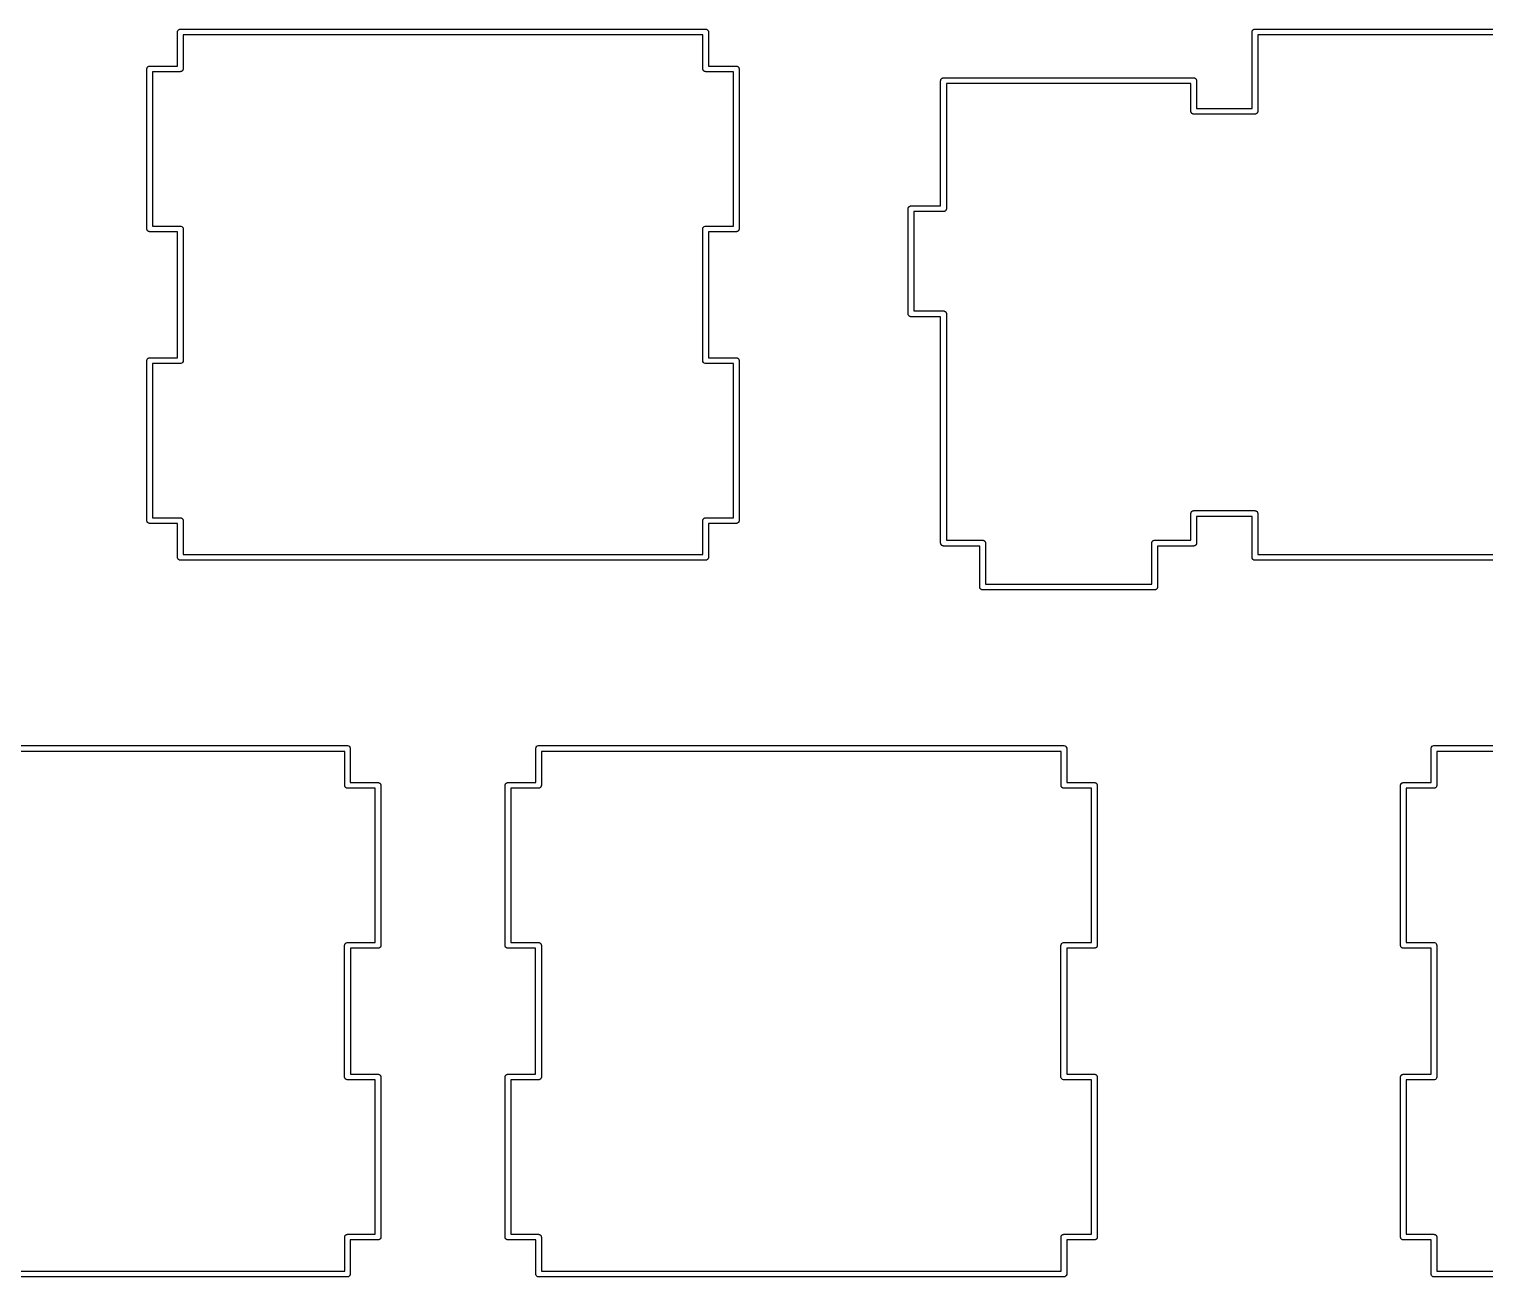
# Model space of a CAD drawing. Extents: x 24 to 395, y -191 to -67.
# Drawn here: x 255.69 to 294.41, y -126.12 to -92.95 of the extents above; entities that cross this region are included whole.
import ezdxf

# ---------------------------------------------------------------- set-up
doc = ezdxf.new("R2010")
doc.units = 0
doc.header["$MEASUREMENT"] = 0
doc.layers.add('BLACK', color=7, linetype='CONTINUOUS')

msp = doc.modelspace()

# ---------------------------------------------------------------- linework, layer by layer
at = {"layer": 'Black'}
for p, q in [((259.64, -93.0143), (259.649, -92.9894)), ((259.64, -93.0407), (259.64, -93.0143)), ((259.64, -93.0408), (259.64, -93.0407)), ((259.64, -93.9329), (259.64, -93.0408)), ((259.649, -92.9894), (259.666, -92.9691)), ((259.666, -92.9691), (259.689, -92.9559)), ((259.689, -92.9559), (259.715, -92.9513)), ((259.715, -92.9513), (273.685, -92.9513)), ((259.79, -93.1037), (259.79, -94.0079)), ((273.61, -93.1037), (259.79, -93.1037)), ((273.61, -94.0079), (273.61, -93.1037)), ((273.685, -92.9513), (273.711, -92.9559)), ((273.711, -92.9559), (273.734, -92.9691)), ((273.734, -92.9691), (273.751, -92.9894)), ((273.751, -92.9894), (273.76, -93.0143)), ((273.76, -93.0143), (273.76, -93.0407)), ((273.76, -93.0407), (273.76, -93.0408)), ((273.76, -93.0408), (273.76, -93.9329)), ((288.214, -93.0275), (288.215, -93.0209)), ((288.214, -95.0595), (288.214, -93.0275)), ((288.215, -93.0143), (288.217, -93.008)), ((288.215, -93.0209), (288.215, -93.0143)), ((288.217, -93.008), (288.218, -93.0014)), ((288.218, -93.0014), (288.222, -92.9957)), ((288.222, -92.9957), (288.224, -92.9894)), ((288.224, -92.9894), (288.228, -92.9843)), ((288.228, -92.9843), (288.232, -92.9785)), ((288.232, -92.9785), (288.237, -92.9742)), ((288.237, -92.9742), (288.241, -92.9691)), ((288.241, -92.9691), (288.247, -92.9658)), ((288.247, -92.9658), (288.252, -92.9615)), ((288.252, -92.9615), (288.258, -92.9592)), ((288.258, -92.9592), (288.264, -92.9559)), ((288.264, -92.9559), (288.271, -92.9547)), ((288.271, -92.9547), (288.277, -92.9525)), ((288.277, -92.9525), (288.283, -92.9525)), ((288.283, -92.9525), (288.29, -92.9513)), ((288.29, -92.9513), (302.26, -92.9513)), ((288.366, -93.1037), (288.366, -95.1357)), ((302.184, -93.1037), (288.366, -93.1037)), ((258.827, -94.0079), (258.828, -94.0015)), ((258.827, -98.2624), (258.827, -94.0079)), ((258.828, -93.9949), (258.831, -93.9887)), ((258.828, -94.0015), (258.828, -93.9949)), ((258.831, -93.9887), (258.832, -93.9823)), ((258.832, -93.9823), (258.835, -93.9766)), ((258.835, -93.9766), (258.837, -93.9704)), ((258.837, -93.9704), (258.841, -93.9654)), ((258.841, -93.9654), (258.845, -93.9597)), ((258.845, -93.9597), (258.85, -93.9555)), ((258.85, -93.9555), (258.854, -93.9505)), ((258.854, -93.9505), (258.86, -93.9472)), ((258.86, -93.9472), (258.865, -93.943)), ((258.865, -93.943), (258.871, -93.9407)), ((258.871, -93.9407), (258.877, -93.9375)), ((258.877, -93.9375), (258.883, -93.9363)), ((258.883, -93.9363), (258.889, -93.9341)), ((258.889, -93.9341), (258.896, -93.9341)), ((258.896, -93.9341), (258.902, -93.9329)), ((258.902, -93.9329), (259.64, -93.9329)), ((259.758, -94.0687), (259.752, -94.0729)), ((259.763, -94.0654), (259.758, -94.0687)), ((259.767, -94.0604), (259.763, -94.0654)), ((259.772, -94.0561), (259.767, -94.0604)), ((259.776, -94.0505), (259.772, -94.0561)), ((259.78, -94.0454), (259.776, -94.0505)), ((259.782, -94.0393), (259.78, -94.0454)), ((259.785, -94.0336), (259.782, -94.0393)), ((259.787, -94.0271), (259.785, -94.0336)), ((259.789, -94.021), (259.787, -94.0271)), ((259.79, -94.0079), (259.789, -94.0144)), ((259.789, -94.0144), (259.789, -94.021)), ((273.611, -94.0144), (273.61, -94.0079)), ((273.611, -94.021), (273.611, -94.0144)), ((273.613, -94.0271), (273.611, -94.021)), ((273.615, -94.0336), (273.613, -94.0271)), ((273.618, -94.0393), (273.615, -94.0336)), ((273.62, -94.0454), (273.618, -94.0393)), ((273.624, -94.0505), (273.62, -94.0454)), ((273.628, -94.0561), (273.624, -94.0505)), ((273.633, -94.0604), (273.628, -94.0561)), ((273.637, -94.0654), (273.633, -94.0604)), ((273.642, -94.0687), (273.637, -94.0654)), ((273.647, -94.0729), (273.642, -94.0687)), ((273.76, -93.9329), (274.498, -93.9329)), ((274.498, -93.9329), (274.504, -93.9341)), ((274.504, -93.9341), (274.511, -93.9341)), ((274.511, -93.9341), (274.517, -93.9363)), ((274.517, -93.9363), (274.523, -93.9375)), ((274.523, -93.9375), (274.529, -93.9407)), ((274.529, -93.9407), (274.535, -93.943)), ((274.535, -93.943), (274.54, -93.9472)), ((274.54, -93.9472), (274.546, -93.9505)), ((274.546, -93.9505), (274.55, -93.9555)), ((274.55, -93.9555), (274.555, -93.9597)), ((274.555, -93.9597), (274.559, -93.9654)), ((274.559, -93.9654), (274.563, -93.9704)), ((274.563, -93.9704), (274.565, -93.9766)), ((274.565, -93.9766), (274.568, -93.9823)), ((274.568, -93.9823), (274.569, -93.9887)), ((274.569, -93.9887), (274.572, -93.9949)), ((274.572, -93.9949), (274.572, -94.0015)), ((274.572, -94.0015), (274.573, -94.0079)), ((274.573, -94.0079), (274.573, -98.2624)), ((259.715, -94.0829), (258.977, -94.0829)), ((258.977, -94.0829), (258.977, -98.1874)), ((259.721, -94.0818), (259.715, -94.0829)), ((259.728, -94.0818), (259.721, -94.0818)), ((259.734, -94.0796), (259.728, -94.0818)), ((259.741, -94.0784), (259.734, -94.0796)), ((259.746, -94.0751), (259.741, -94.0784)), ((259.752, -94.0729), (259.746, -94.0751)), ((273.654, -94.0751), (273.647, -94.0729)), ((273.659, -94.0784), (273.654, -94.0751)), ((273.666, -94.0796), (273.659, -94.0784)), ((273.672, -94.0818), (273.666, -94.0796)), ((273.679, -94.0818), (273.672, -94.0818)), ((273.685, -94.0829), (273.679, -94.0818)), ((274.423, -94.0829), (273.685, -94.0829)), ((274.423, -98.1874), (274.423, -94.0829)), ((279.933, -94.3229), (279.935, -94.3163)), ((279.933, -97.6503), (279.933, -94.3229)), ((279.935, -94.3097), (279.937, -94.3034)), ((279.935, -94.3163), (279.935, -94.3097)), ((279.937, -94.3034), (279.938, -94.2968)), ((279.938, -94.2968), (279.941, -94.2911)), ((279.941, -94.2911), (279.944, -94.2848)), ((279.944, -94.2848), (279.948, -94.2797)), ((279.948, -94.2797), (279.951, -94.2739)), ((279.951, -94.2739), (279.956, -94.2696)), ((279.956, -94.2696), (279.961, -94.2645)), ((279.961, -94.2645), (279.966, -94.2612)), ((279.966, -94.2612), (279.971, -94.2569)), ((279.971, -94.2569), (279.978, -94.2546)), ((279.978, -94.2546), (279.984, -94.2513)), ((279.984, -94.2513), (279.99, -94.2501)), ((279.99, -94.2501), (279.996, -94.2479)), ((279.996, -94.2479), (280.003, -94.2479)), ((280.003, -94.2479), (280.01, -94.2467)), ((280.01, -94.2467), (286.664, -94.2467)), ((286.588, -94.3991), (280.086, -94.3991)), ((280.086, -94.3991), (280.086, -97.7265)), ((286.588, -95.1357), (286.588, -94.3991)), ((286.664, -94.2467), (286.671, -94.2479)), ((286.671, -94.2479), (286.678, -94.2479)), ((286.678, -94.2479), (286.684, -94.2501)), ((286.684, -94.2501), (286.69, -94.2513)), ((286.69, -94.2513), (286.696, -94.2546)), ((286.696, -94.2546), (286.702, -94.2569)), ((286.702, -94.2569), (286.708, -94.2612)), ((286.708, -94.2612), (286.713, -94.2645)), ((286.713, -94.2645), (286.718, -94.2696)), ((286.718, -94.2696), (286.723, -94.2739)), ((286.723, -94.2739), (286.726, -94.2797)), ((286.726, -94.2797), (286.73, -94.2848)), ((286.73, -94.2848), (286.733, -94.2911)), ((286.733, -94.2911), (286.736, -94.2968)), ((286.736, -94.2968), (286.737, -94.3034)), ((286.737, -94.3034), (286.739, -94.3097)), ((286.739, -94.3097), (286.739, -94.3163)), ((286.739, -94.3163), (286.741, -94.3229)), ((286.741, -94.3229), (286.741, -95.0595)), ((286.589, -95.1423), (286.588, -95.1357)), ((286.589, -95.1489), (286.589, -95.1423)), ((286.592, -95.1552), (286.589, -95.1489)), ((286.593, -95.1618), (286.592, -95.1552)), ((286.596, -95.1675), (286.593, -95.1618)), ((286.598, -95.1738), (286.596, -95.1675)), ((286.603, -95.1789), (286.598, -95.1738)), ((286.606, -95.1847), (286.603, -95.1789)), ((286.611, -95.189), (286.606, -95.1847)), ((286.615, -95.1941), (286.611, -95.189)), ((286.621, -95.1974), (286.615, -95.1941)), ((286.626, -95.2017), (286.621, -95.1974)), ((286.633, -95.204), (286.626, -95.2017)), ((286.638, -95.2073), (286.633, -95.204)), ((286.645, -95.2085), (286.638, -95.2073)), ((286.651, -95.2107), (286.645, -95.2085)), ((286.658, -95.2107), (286.651, -95.2107)), ((286.664, -95.2119), (286.658, -95.2107)), ((288.29, -95.2119), (286.664, -95.2119)), ((286.741, -95.0595), (288.214, -95.0595)), ((288.297, -95.2107), (288.29, -95.2119)), ((288.303, -95.2107), (288.297, -95.2107)), ((288.309, -95.2085), (288.303, -95.2107)), ((288.316, -95.2073), (288.309, -95.2085)), ((288.322, -95.204), (288.316, -95.2073)), ((288.328, -95.2017), (288.322, -95.204)), ((288.333, -95.1974), (288.328, -95.2017)), ((288.339, -95.1941), (288.333, -95.1974)), ((288.343, -95.189), (288.339, -95.1941)), ((288.348, -95.1847), (288.343, -95.189)), ((288.352, -95.1789), (288.348, -95.1847)), ((288.356, -95.1738), (288.352, -95.1789)), ((288.358, -95.1675), (288.356, -95.1738)), ((288.362, -95.1618), (288.358, -95.1675)), ((288.363, -95.1552), (288.362, -95.1618)), ((288.365, -95.1489), (288.363, -95.1552)), ((288.366, -95.1357), (288.365, -95.1423)), ((288.365, -95.1423), (288.365, -95.1489)), ((279.07, -97.7265), (279.071, -97.7199)), ((279.07, -100.52), (279.07, -97.7265)), ((279.071, -97.7133), (279.073, -97.707)), ((279.071, -97.7199), (279.071, -97.7133)), ((279.073, -97.707), (279.074, -97.7004)), ((279.074, -97.7004), (279.078, -97.6947)), ((279.078, -97.6947), (279.08, -97.6884)), ((279.08, -97.6884), (279.084, -97.6833)), ((279.084, -97.6833), (279.088, -97.6775)), ((279.088, -97.6775), (279.093, -97.6732)), ((279.093, -97.6732), (279.097, -97.6681)), ((279.097, -97.6681), (279.103, -97.6648)), ((279.103, -97.6648), (279.108, -97.6605)), ((279.108, -97.6605), (279.114, -97.6582)), ((279.114, -97.6582), (279.12, -97.6549)), ((279.12, -97.6549), (279.127, -97.6537)), ((279.127, -97.6537), (279.133, -97.6515)), ((279.133, -97.6515), (279.139, -97.6515)), ((279.139, -97.6515), (279.146, -97.6503)), ((279.146, -97.6503), (279.933, -97.6503)), ((280.01, -97.8027), (279.222, -97.8027)), ((279.222, -97.8027), (279.222, -100.444)), ((280.016, -97.8015), (280.01, -97.8027)), ((280.023, -97.8015), (280.016, -97.8015)), ((280.029, -97.7993), (280.023, -97.8015)), ((280.036, -97.7981), (280.029, -97.7993)), ((280.041, -97.7948), (280.036, -97.7981)), ((280.048, -97.7925), (280.041, -97.7948)), ((280.053, -97.7882), (280.048, -97.7925)), ((280.059, -97.7849), (280.053, -97.7882)), ((280.063, -97.7798), (280.059, -97.7849)), ((280.068, -97.7755), (280.063, -97.7798)), ((280.071, -97.7697), (280.068, -97.7755)), ((280.076, -97.7646), (280.071, -97.7697)), ((280.078, -97.7583), (280.076, -97.7646)), ((280.081, -97.7526), (280.078, -97.7583)), ((280.082, -97.746), (280.081, -97.7526)), ((280.085, -97.7397), (280.082, -97.746)), ((280.086, -97.7265), (280.085, -97.7331)), ((280.085, -97.7331), (280.085, -97.7397)), ((258.828, -98.2689), (258.827, -98.2624)), ((258.828, -98.2755), (258.828, -98.2689)), ((258.831, -98.2816), (258.828, -98.2755)), ((258.832, -98.2881), (258.831, -98.2816)), ((258.835, -98.2938), (258.832, -98.2881)), ((258.837, -98.2999), (258.835, -98.2938)), ((258.841, -98.305), (258.837, -98.2999)), ((258.845, -98.3106), (258.841, -98.305)), ((258.85, -98.3149), (258.845, -98.3106)), ((258.854, -98.3199), (258.85, -98.3149)), ((258.86, -98.3232), (258.854, -98.3199)), ((258.865, -98.3274), (258.86, -98.3232)), ((258.871, -98.3296), (258.865, -98.3274)), ((258.877, -98.3329), (258.871, -98.3296)), ((258.977, -98.1874), (259.702, -98.1874)), ((259.702, -98.1874), (259.702, -98.1874)), ((259.702, -98.1874), (259.728, -98.1874)), ((259.728, -98.1874), (259.753, -98.1964)), ((259.753, -98.1964), (259.773, -98.2135)), ((259.773, -98.2135), (259.787, -98.2364)), ((259.787, -98.2364), (259.791, -98.2624)), ((259.791, -98.2624), (259.791, -101.763)), ((273.609, -98.2624), (273.613, -98.2364)), ((273.609, -101.763), (273.609, -98.2624)), ((273.613, -98.2364), (273.627, -98.2135)), ((273.627, -98.2135), (273.647, -98.1964)), ((273.647, -98.1964), (273.672, -98.1874)), ((273.672, -98.1874), (273.698, -98.1874)), ((273.698, -98.1874), (273.698, -98.1874)), ((273.698, -98.1874), (274.423, -98.1874)), ((274.529, -98.3296), (274.523, -98.3329)), ((274.535, -98.3274), (274.529, -98.3296)), ((274.54, -98.3232), (274.535, -98.3274)), ((274.546, -98.3199), (274.54, -98.3232)), ((274.55, -98.3149), (274.546, -98.3199)), ((274.555, -98.3106), (274.55, -98.3149)), ((274.559, -98.305), (274.555, -98.3106)), ((274.563, -98.2999), (274.559, -98.305)), ((274.565, -98.2938), (274.563, -98.2999)), ((274.568, -98.2881), (274.565, -98.2938)), ((274.569, -98.2816), (274.568, -98.2881)), ((274.572, -98.2755), (274.569, -98.2816)), ((274.573, -98.2624), (274.572, -98.2689)), ((274.572, -98.2689), (274.572, -98.2755)), ((258.883, -98.3341), (258.877, -98.3329)), ((258.889, -98.3363), (258.883, -98.3341)), ((258.896, -98.3363), (258.889, -98.3363)), ((258.902, -98.3374), (258.896, -98.3363)), ((259.639, -98.3374), (258.902, -98.3374)), ((259.639, -101.688), (259.639, -98.3374)), ((274.498, -98.3374), (273.761, -98.3374)), ((273.761, -98.3374), (273.761, -101.688)), ((274.504, -98.3363), (274.498, -98.3374)), ((274.511, -98.3363), (274.504, -98.3363)), ((274.517, -98.3341), (274.511, -98.3363)), ((274.523, -98.3329), (274.517, -98.3341)), ((279.071, -100.527), (279.07, -100.52)), ((279.071, -100.534), (279.071, -100.527)), ((279.073, -100.54), (279.071, -100.534)), ((279.074, -100.547), (279.073, -100.54)), ((279.078, -100.552), (279.074, -100.547)), ((279.08, -100.559), (279.078, -100.552)), ((279.084, -100.564), (279.08, -100.559)), ((279.088, -100.569), (279.084, -100.564)), ((279.093, -100.574), (279.088, -100.569)), ((279.097, -100.579), (279.093, -100.574)), ((279.103, -100.582), (279.097, -100.579)), ((279.108, -100.586), (279.103, -100.582)), ((279.114, -100.589), (279.108, -100.586)), ((279.12, -100.592), (279.114, -100.589)), ((279.127, -100.593), (279.12, -100.592)), ((279.133, -100.596), (279.127, -100.593)), ((279.139, -100.596), (279.133, -100.596)), ((279.146, -100.597), (279.139, -100.596)), ((279.933, -100.597), (279.146, -100.597)), ((279.222, -100.444), (280.01, -100.444)), ((279.933, -106.617), (279.933, -100.597)), ((280.01, -100.444), (280.016, -100.445)), ((280.016, -100.445), (280.023, -100.445)), ((280.023, -100.445), (280.029, -100.448)), ((280.029, -100.448), (280.036, -100.449)), ((280.036, -100.449), (280.041, -100.452)), ((280.041, -100.452), (280.048, -100.455)), ((280.048, -100.455), (280.053, -100.459)), ((280.053, -100.459), (280.059, -100.462)), ((280.059, -100.462), (280.063, -100.467)), ((280.063, -100.467), (280.068, -100.472)), ((280.068, -100.472), (280.071, -100.477)), ((280.071, -100.477), (280.076, -100.482)), ((280.076, -100.482), (280.078, -100.489)), ((280.078, -100.489), (280.081, -100.494)), ((280.081, -100.494), (280.082, -100.501)), ((280.082, -100.501), (280.085, -100.507)), ((280.085, -100.507), (280.085, -100.514)), ((280.085, -100.514), (280.086, -100.52)), ((280.086, -100.52), (280.086, -106.54)), ((258.827, -101.763), (258.828, -101.756)), ((258.827, -106.017), (258.827, -101.763)), ((258.828, -101.75), (258.831, -101.743)), ((258.828, -101.756), (258.828, -101.75)), ((258.831, -101.743), (258.832, -101.737)), ((258.832, -101.737), (258.835, -101.731)), ((258.835, -101.731), (258.837, -101.725)), ((258.837, -101.725), (258.841, -101.72)), ((258.841, -101.72), (258.845, -101.714)), ((258.845, -101.714), (258.85, -101.71)), ((258.85, -101.71), (258.854, -101.705)), ((258.854, -101.705), (258.86, -101.702)), ((258.86, -101.702), (258.865, -101.698)), ((258.865, -101.698), (258.871, -101.695)), ((258.871, -101.695), (258.877, -101.692)), ((258.877, -101.692), (258.883, -101.691)), ((258.883, -101.691), (258.889, -101.689)), ((258.889, -101.689), (258.896, -101.689)), ((258.896, -101.689), (258.902, -101.688)), ((258.902, -101.688), (259.639, -101.688)), ((259.773, -101.812), (259.753, -101.829)), ((259.787, -101.789), (259.773, -101.812)), ((259.791, -101.763), (259.787, -101.789)), ((273.613, -101.789), (273.609, -101.763)), ((273.627, -101.812), (273.613, -101.789)), ((273.647, -101.829), (273.627, -101.812)), ((273.761, -101.688), (274.498, -101.688)), ((274.498, -101.688), (274.504, -101.689)), ((274.504, -101.689), (274.511, -101.689)), ((274.511, -101.689), (274.517, -101.691)), ((274.517, -101.691), (274.523, -101.692)), ((274.523, -101.692), (274.529, -101.695)), ((274.529, -101.695), (274.535, -101.698)), ((274.535, -101.698), (274.54, -101.702)), ((274.54, -101.702), (274.546, -101.705)), ((274.546, -101.705), (274.55, -101.71)), ((274.55, -101.71), (274.555, -101.714)), ((274.555, -101.714), (274.559, -101.72)), ((274.559, -101.72), (274.563, -101.725)), ((274.563, -101.725), (274.565, -101.731)), ((274.565, -101.731), (274.568, -101.737)), ((274.568, -101.737), (274.569, -101.743)), ((274.569, -101.743), (274.572, -101.75)), ((274.572, -101.75), (274.572, -101.756)), ((274.572, -101.756), (274.573, -101.763)), ((274.573, -101.763), (274.573, -106.017)), ((259.702, -101.838), (258.977, -101.838)), ((258.977, -101.838), (258.977, -105.942)), ((259.728, -101.838), (259.702, -101.838)), ((259.702, -101.838), (259.702, -101.838)), ((259.753, -101.829), (259.728, -101.838)), ((273.672, -101.838), (273.647, -101.829)), ((273.698, -101.838), (273.672, -101.838)), ((274.423, -101.838), (273.698, -101.838)), ((273.698, -101.838), (273.698, -101.838)), ((274.423, -105.942), (274.423, -101.838)), ((258.828, -106.024), (258.827, -106.017)), ((258.828, -106.03), (258.828, -106.024)), ((258.831, -106.036), (258.828, -106.03)), ((258.832, -106.043), (258.831, -106.036)), ((258.835, -106.048), (258.832, -106.043)), ((258.837, -106.055), (258.835, -106.048)), ((258.841, -106.06), (258.837, -106.055)), ((258.845, -106.065), (258.841, -106.06)), ((258.85, -106.069), (258.845, -106.065)), ((258.854, -106.075), (258.85, -106.069)), ((258.977, -105.942), (259.715, -105.942)), ((259.715, -105.942), (259.721, -105.943)), ((259.721, -105.943), (259.728, -105.943)), ((259.728, -105.943), (259.734, -105.945)), ((259.734, -105.945), (259.741, -105.947)), ((259.741, -105.947), (259.746, -105.95)), ((259.746, -105.95), (259.752, -105.952)), ((259.752, -105.952), (259.758, -105.956)), ((259.758, -105.956), (259.763, -105.96)), ((259.763, -105.96), (259.767, -105.965)), ((259.767, -105.965), (259.772, -105.969)), ((259.772, -105.969), (259.776, -105.975)), ((259.776, -105.975), (259.78, -105.98)), ((259.78, -105.98), (259.782, -105.986)), ((259.782, -105.986), (259.785, -105.991)), ((259.785, -105.991), (259.787, -105.998)), ((259.787, -105.998), (259.789, -106.004)), ((259.789, -106.004), (259.789, -106.011)), ((259.789, -106.011), (259.79, -106.017)), ((259.79, -106.017), (259.79, -106.921)), ((273.61, -106.017), (273.611, -106.011)), ((273.61, -106.921), (273.61, -106.017)), ((273.611, -106.004), (273.613, -105.998)), ((273.611, -106.011), (273.611, -106.004)), ((273.613, -105.998), (273.615, -105.991)), ((273.615, -105.991), (273.618, -105.986)), ((273.618, -105.986), (273.62, -105.98)), ((273.62, -105.98), (273.624, -105.975)), ((273.624, -105.975), (273.628, -105.969)), ((273.628, -105.969), (273.633, -105.965)), ((273.633, -105.965), (273.637, -105.96)), ((273.637, -105.96), (273.642, -105.956)), ((273.642, -105.956), (273.647, -105.952)), ((273.647, -105.952), (273.654, -105.95)), ((273.654, -105.95), (273.659, -105.947)), ((273.659, -105.947), (273.666, -105.945)), ((273.666, -105.945), (273.672, -105.943)), ((273.672, -105.943), (273.679, -105.943)), ((273.679, -105.943), (273.685, -105.942)), ((273.685, -105.942), (274.423, -105.942)), ((274.55, -106.069), (274.546, -106.075)), ((274.555, -106.065), (274.55, -106.069)), ((274.559, -106.06), (274.555, -106.065)), ((274.563, -106.055), (274.559, -106.06)), ((274.565, -106.048), (274.563, -106.055)), ((274.568, -106.043), (274.565, -106.048)), ((274.569, -106.036), (274.568, -106.043)), ((274.572, -106.03), (274.569, -106.036)), ((274.573, -106.017), (274.572, -106.024)), ((274.572, -106.024), (274.572, -106.03)), ((286.588, -105.829), (286.589, -105.823)), ((286.588, -106.54), (286.588, -105.829)), ((286.589, -105.816), (286.592, -105.81)), ((286.589, -105.823), (286.589, -105.816)), ((286.592, -105.81), (286.593, -105.803)), ((286.593, -105.803), (286.596, -105.797)), ((286.596, -105.797), (286.598, -105.791)), ((286.598, -105.791), (286.603, -105.786)), ((286.603, -105.786), (286.606, -105.78)), ((286.606, -105.78), (286.611, -105.776)), ((286.611, -105.776), (286.615, -105.771)), ((286.615, -105.771), (286.621, -105.767)), ((286.621, -105.767), (286.626, -105.763)), ((286.626, -105.763), (286.633, -105.761)), ((286.633, -105.761), (286.638, -105.757)), ((286.638, -105.757), (286.645, -105.756)), ((286.645, -105.756), (286.651, -105.754)), ((286.651, -105.754), (286.658, -105.754)), ((286.658, -105.754), (286.664, -105.753)), ((286.664, -105.753), (288.29, -105.753)), ((288.214, -105.905), (286.741, -105.905)), ((286.741, -105.905), (286.741, -106.617)), ((288.214, -106.997), (288.214, -105.905)), ((288.29, -105.753), (288.297, -105.754)), ((288.297, -105.754), (288.303, -105.754)), ((288.303, -105.754), (288.309, -105.756)), ((288.309, -105.756), (288.316, -105.757)), ((288.316, -105.757), (288.322, -105.761)), ((288.322, -105.761), (288.328, -105.763)), ((288.328, -105.763), (288.333, -105.767)), ((288.333, -105.767), (288.339, -105.771)), ((288.339, -105.771), (288.343, -105.776)), ((288.343, -105.776), (288.348, -105.78)), ((288.348, -105.78), (288.352, -105.786)), ((288.352, -105.786), (288.356, -105.791)), ((288.356, -105.791), (288.358, -105.797)), ((288.358, -105.797), (288.362, -105.803)), ((288.362, -105.803), (288.363, -105.81)), ((288.363, -105.81), (288.365, -105.816)), ((288.365, -105.816), (288.365, -105.823)), ((288.365, -105.823), (288.366, -105.829)), ((288.366, -105.829), (288.366, -106.921)), ((258.86, -106.078), (258.854, -106.075)), ((258.865, -106.082), (258.86, -106.078)), ((258.871, -106.084), (258.865, -106.082)), ((258.877, -106.088), (258.871, -106.084)), ((258.883, -106.089), (258.877, -106.088)), ((258.889, -106.091), (258.883, -106.089)), ((258.896, -106.091), (258.889, -106.091)), ((258.902, -106.092), (258.896, -106.091)), ((259.64, -106.092), (258.902, -106.092)), ((259.64, -106.984), (259.64, -106.092)), ((274.498, -106.092), (273.76, -106.092)), ((273.76, -106.092), (273.76, -106.984)), ((274.504, -106.091), (274.498, -106.092)), ((274.511, -106.091), (274.504, -106.091)), ((274.517, -106.089), (274.511, -106.091)), ((274.523, -106.088), (274.517, -106.089)), ((274.529, -106.084), (274.523, -106.088)), ((274.535, -106.082), (274.529, -106.084)), ((274.54, -106.078), (274.535, -106.082)), ((274.546, -106.075), (274.54, -106.078)), ((279.935, -106.623), (279.933, -106.617)), ((279.935, -106.63), (279.935, -106.623)), ((279.937, -106.636), (279.935, -106.63)), ((279.938, -106.643), (279.937, -106.636)), ((279.941, -106.648), (279.938, -106.643)), ((279.944, -106.655), (279.941, -106.648)), ((279.948, -106.66), (279.944, -106.655)), ((279.951, -106.665), (279.948, -106.66)), ((279.956, -106.67), (279.951, -106.665)), ((279.961, -106.675), (279.956, -106.67)), ((279.966, -106.678), (279.961, -106.675)), ((279.971, -106.682), (279.966, -106.678)), ((279.978, -106.685), (279.971, -106.682)), ((279.984, -106.688), (279.978, -106.685)), ((279.99, -106.689), (279.984, -106.688)), ((279.996, -106.692), (279.99, -106.689)), ((280.003, -106.692), (279.996, -106.692)), ((280.01, -106.693), (280.003, -106.692)), ((280.975, -106.693), (280.01, -106.693)), ((280.086, -106.54), (281.051, -106.54)), ((280.975, -107.785), (280.975, -106.693)), ((281.051, -106.54), (281.058, -106.541)), ((281.058, -106.541), (281.064, -106.541)), ((281.064, -106.541), (281.07, -106.544)), ((281.07, -106.544), (281.077, -106.545)), ((281.077, -106.545), (281.083, -106.548)), ((281.083, -106.548), (281.089, -106.551)), ((281.089, -106.551), (281.094, -106.555)), ((281.094, -106.555), (281.1, -106.558)), ((281.1, -106.558), (281.104, -106.563)), ((281.104, -106.563), (281.109, -106.568)), ((281.109, -106.568), (281.113, -106.573)), ((281.113, -106.573), (281.117, -106.578)), ((281.117, -106.578), (281.119, -106.585)), ((281.119, -106.585), (281.123, -106.59)), ((281.123, -106.59), (281.124, -106.597)), ((281.124, -106.597), (281.126, -106.603)), ((281.126, -106.603), (281.126, -106.61)), ((281.126, -106.61), (281.127, -106.617)), ((281.127, -106.617), (281.127, -107.709)), ((285.547, -106.617), (285.548, -106.61)), ((285.547, -107.709), (285.547, -106.617)), ((285.548, -106.603), (285.55, -106.597)), ((285.548, -106.61), (285.548, -106.603)), ((285.55, -106.597), (285.551, -106.59)), ((285.551, -106.59), (285.555, -106.585)), ((285.555, -106.585), (285.557, -106.578)), ((285.557, -106.578), (285.561, -106.573)), ((285.561, -106.573), (285.565, -106.568)), ((285.565, -106.568), (285.57, -106.563)), ((285.57, -106.563), (285.574, -106.558)), ((285.574, -106.558), (285.58, -106.555)), ((285.58, -106.555), (285.585, -106.551)), ((285.585, -106.551), (285.591, -106.548)), ((285.591, -106.548), (285.597, -106.545)), ((285.597, -106.545), (285.604, -106.544)), ((285.604, -106.544), (285.61, -106.541)), ((285.61, -106.541), (285.616, -106.541)), ((285.616, -106.541), (285.623, -106.54)), ((285.623, -106.54), (286.588, -106.54)), ((286.664, -106.693), (285.699, -106.693)), ((285.699, -106.693), (285.699, -107.785)), ((286.671, -106.692), (286.664, -106.693)), ((286.678, -106.692), (286.671, -106.692)), ((286.684, -106.689), (286.678, -106.692)), ((286.69, -106.688), (286.684, -106.689)), ((286.696, -106.685), (286.69, -106.688)), ((286.702, -106.682), (286.696, -106.685)), ((286.708, -106.678), (286.702, -106.682)), ((286.713, -106.675), (286.708, -106.678)), ((286.718, -106.67), (286.713, -106.675)), ((286.723, -106.665), (286.718, -106.67)), ((286.726, -106.66), (286.723, -106.665)), ((286.73, -106.655), (286.726, -106.66)), ((286.733, -106.648), (286.73, -106.655)), ((286.736, -106.643), (286.733, -106.648)), ((286.737, -106.636), (286.736, -106.643)), ((286.739, -106.63), (286.737, -106.636)), ((286.741, -106.617), (286.739, -106.623)), ((286.739, -106.623), (286.739, -106.63)), ((259.64, -107.011), (259.64, -106.984)), ((259.64, -106.984), (259.64, -106.984)), ((259.649, -107.036), (259.64, -107.011)), ((259.666, -107.056), (259.649, -107.036)), ((259.689, -107.069), (259.666, -107.056)), ((259.715, -107.074), (259.689, -107.069)), ((273.685, -107.074), (259.715, -107.074)), ((259.79, -106.921), (273.61, -106.921)), ((273.711, -107.069), (273.685, -107.074)), ((273.734, -107.056), (273.711, -107.069)), ((273.751, -107.036), (273.734, -107.056)), ((273.76, -107.011), (273.751, -107.036)), ((273.76, -106.984), (273.76, -106.984)), ((273.76, -106.984), (273.76, -107.011)), ((288.215, -107.004), (288.214, -106.997)), ((288.215, -107.011), (288.215, -107.004)), ((288.217, -107.017), (288.215, -107.011)), ((288.218, -107.024), (288.217, -107.017)), ((288.222, -107.029), (288.218, -107.024)), ((288.224, -107.036), (288.222, -107.029)), ((288.228, -107.041), (288.224, -107.036)), ((288.232, -107.046), (288.228, -107.041)), ((288.237, -107.051), (288.232, -107.046)), ((288.241, -107.056), (288.237, -107.051)), ((288.247, -107.059), (288.241, -107.056)), ((288.252, -107.063), (288.247, -107.059)), ((288.258, -107.066), (288.252, -107.063)), ((288.264, -107.069), (288.258, -107.066)), ((288.271, -107.07), (288.264, -107.069)), ((288.277, -107.073), (288.271, -107.07)), ((288.283, -107.073), (288.277, -107.073)), ((288.29, -107.074), (288.283, -107.073)), ((302.26, -107.074), (288.29, -107.074)), ((288.366, -106.921), (302.184, -106.921)), ((280.976, -107.791), (280.975, -107.785)), ((280.976, -107.798), (280.976, -107.791)), ((280.978, -107.804), (280.976, -107.798)), ((280.979, -107.811), (280.978, -107.804)), ((280.983, -107.817), (280.979, -107.811)), ((280.985, -107.823), (280.983, -107.817)), ((280.989, -107.828), (280.985, -107.823)), ((280.993, -107.834), (280.989, -107.828)), ((280.998, -107.838), (280.993, -107.834)), ((281.002, -107.843), (280.998, -107.838)), ((281.008, -107.847), (281.002, -107.843)), ((281.013, -107.851), (281.008, -107.847)), ((281.019, -107.853), (281.013, -107.851)), ((281.025, -107.857), (281.019, -107.853)), ((281.032, -107.858), (281.025, -107.857)), ((281.038, -107.86), (281.032, -107.858)), ((281.044, -107.86), (281.038, -107.86)), ((281.051, -107.861), (281.044, -107.86)), ((285.623, -107.861), (281.051, -107.861)), ((281.127, -107.709), (285.547, -107.709)), ((285.63, -107.86), (285.623, -107.861)), ((285.636, -107.86), (285.63, -107.86)), ((285.642, -107.858), (285.636, -107.86)), ((285.649, -107.857), (285.642, -107.858)), ((285.655, -107.853), (285.649, -107.857)), ((285.661, -107.851), (285.655, -107.853)), ((285.666, -107.847), (285.661, -107.851)), ((285.672, -107.843), (285.666, -107.847)), ((285.676, -107.838), (285.672, -107.843)), ((285.681, -107.834), (285.676, -107.838)), ((285.685, -107.828), (285.681, -107.834)), ((285.689, -107.823), (285.685, -107.828)), ((285.691, -107.817), (285.689, -107.823)), ((285.695, -107.811), (285.691, -107.817)), ((285.696, -107.804), (285.695, -107.811)), ((285.698, -107.798), (285.696, -107.804)), ((285.699, -107.785), (285.698, -107.791)), ((285.698, -107.791), (285.698, -107.798)), ((250.19, -112.001), (264.16, -112.001)), ((264.085, -112.154), (250.265, -112.154)), ((264.085, -113.058), (264.085, -112.154)), ((264.16, -112.001), (264.186, -112.006)), ((264.186, -112.006), (264.209, -112.019)), ((264.209, -112.019), (264.226, -112.039)), ((264.226, -112.039), (264.235, -112.064)), ((264.235, -112.064), (264.235, -112.091)), ((264.235, -112.091), (264.235, -112.091)), ((264.235, -112.091), (264.235, -112.983)), ((269.165, -112.064), (269.174, -112.039)), ((269.165, -112.091), (269.165, -112.064)), ((269.165, -112.983), (269.165, -112.091)), ((269.165, -112.091), (269.165, -112.091)), ((269.174, -112.039), (269.191, -112.019)), ((269.191, -112.019), (269.214, -112.006)), ((269.214, -112.006), (269.24, -112.001)), ((269.24, -112.001), (283.21, -112.001)), ((269.315, -112.154), (269.315, -113.058)), ((283.135, -112.154), (269.315, -112.154)), ((283.135, -113.058), (283.135, -112.154)), ((283.21, -112.001), (283.236, -112.006)), ((283.236, -112.006), (283.259, -112.019)), ((283.259, -112.019), (283.276, -112.039)), ((283.276, -112.039), (283.285, -112.064)), ((283.285, -112.064), (283.285, -112.091)), ((283.285, -112.091), (283.285, -112.091)), ((283.285, -112.091), (283.285, -112.983)), ((292.977, -112.064), (292.987, -112.039)), ((292.977, -112.091), (292.977, -112.064)), ((292.977, -112.983), (292.977, -112.091)), ((292.977, -112.091), (292.977, -112.091)), ((292.987, -112.039), (293.004, -112.019)), ((293.004, -112.019), (293.026, -112.006)), ((293.026, -112.006), (293.053, -112.001)), ((293.053, -112.001), (307.022, -112.001)), ((293.127, -112.154), (293.127, -113.058)), ((306.947, -112.154), (293.127, -112.154)), ((264.235, -112.983), (264.973, -112.983)), ((264.973, -112.983), (264.979, -112.984)), ((264.979, -112.984), (264.986, -112.984)), ((264.986, -112.984), (264.992, -112.986)), ((264.992, -112.986), (264.998, -112.987)), ((264.998, -112.987), (265.004, -112.991)), ((265.004, -112.991), (265.01, -112.993)), ((265.01, -112.993), (265.015, -112.997)), ((265.015, -112.997), (265.021, -113)), ((265.021, -113), (265.025, -113.006)), ((265.025, -113.006), (265.03, -113.01)), ((265.03, -113.01), (265.034, -113.015)), ((265.034, -113.015), (265.038, -113.02)), ((265.038, -113.02), (265.04, -113.027)), ((265.04, -113.027), (265.043, -113.032)), ((265.043, -113.032), (265.044, -113.039)), ((265.044, -113.039), (265.047, -113.045)), ((268.353, -113.045), (268.356, -113.039)), ((268.356, -113.039), (268.357, -113.032)), ((268.357, -113.032), (268.36, -113.027)), ((268.36, -113.027), (268.362, -113.02)), ((268.362, -113.02), (268.366, -113.015)), ((268.366, -113.015), (268.37, -113.01)), ((268.37, -113.01), (268.375, -113.006)), ((268.375, -113.006), (268.379, -113)), ((268.379, -113), (268.385, -112.997)), ((268.385, -112.997), (268.39, -112.993)), ((268.39, -112.993), (268.396, -112.991)), ((268.396, -112.991), (268.402, -112.987)), ((268.402, -112.987), (268.408, -112.986)), ((268.408, -112.986), (268.414, -112.984)), ((268.414, -112.984), (268.421, -112.984)), ((268.421, -112.984), (268.427, -112.983)), ((268.427, -112.983), (269.165, -112.983)), ((283.285, -112.983), (284.023, -112.983)), ((284.023, -112.983), (284.029, -112.984)), ((284.029, -112.984), (284.036, -112.984)), ((284.036, -112.984), (284.042, -112.986)), ((284.042, -112.986), (284.048, -112.987)), ((284.048, -112.987), (284.054, -112.991)), ((284.054, -112.991), (284.06, -112.993)), ((284.06, -112.993), (284.065, -112.997)), ((284.065, -112.997), (284.071, -113)), ((284.071, -113), (284.075, -113.006)), ((284.075, -113.006), (284.08, -113.01)), ((284.08, -113.01), (284.084, -113.015)), ((284.084, -113.015), (284.088, -113.02)), ((284.088, -113.02), (284.09, -113.027)), ((284.09, -113.027), (284.093, -113.032)), ((284.093, -113.032), (284.094, -113.039)), ((284.094, -113.039), (284.097, -113.045)), ((292.166, -113.045), (292.168, -113.039)), ((292.168, -113.039), (292.169, -113.032)), ((292.169, -113.032), (292.173, -113.027)), ((292.173, -113.027), (292.175, -113.02)), ((292.175, -113.02), (292.179, -113.015)), ((292.179, -113.015), (292.182, -113.01)), ((292.182, -113.01), (292.187, -113.006)), ((292.187, -113.006), (292.191, -113)), ((292.191, -113), (292.197, -112.997)), ((292.197, -112.997), (292.202, -112.993)), ((292.202, -112.993), (292.208, -112.991)), ((292.208, -112.991), (292.214, -112.987)), ((292.214, -112.987), (292.221, -112.986)), ((292.221, -112.986), (292.227, -112.984)), ((292.227, -112.984), (292.233, -112.984)), ((292.233, -112.984), (292.24, -112.983)), ((292.24, -112.983), (292.977, -112.983)), ((264.086, -113.064), (264.085, -113.058)), ((264.086, -113.071), (264.086, -113.064)), ((264.088, -113.077), (264.086, -113.071)), ((264.09, -113.084), (264.088, -113.077)), ((264.093, -113.089), (264.09, -113.084)), ((264.095, -113.095), (264.093, -113.089)), ((264.099, -113.1), (264.095, -113.095)), ((264.103, -113.106), (264.099, -113.1)), ((264.108, -113.11), (264.103, -113.106)), ((264.112, -113.115), (264.108, -113.11)), ((264.117, -113.119), (264.112, -113.115)), ((264.123, -113.123), (264.117, -113.119)), ((264.129, -113.125), (264.123, -113.123)), ((264.134, -113.128), (264.129, -113.125)), ((264.141, -113.13), (264.134, -113.128)), ((264.147, -113.132), (264.141, -113.13)), ((264.154, -113.132), (264.147, -113.132)), ((264.16, -113.133), (264.154, -113.132)), ((264.898, -113.133), (264.16, -113.133)), ((264.898, -117.237), (264.898, -113.133)), ((265.047, -113.045), (265.047, -113.051)), ((265.047, -113.051), (265.048, -113.058)), ((265.048, -113.058), (265.048, -117.312)), ((268.352, -113.058), (268.353, -113.051)), ((268.352, -117.312), (268.352, -113.058)), ((268.353, -113.051), (268.353, -113.045)), ((269.24, -113.133), (268.502, -113.133)), ((268.502, -113.133), (268.502, -117.237)), ((269.246, -113.132), (269.24, -113.133)), ((269.253, -113.132), (269.246, -113.132)), ((269.259, -113.13), (269.253, -113.132)), ((269.266, -113.128), (269.259, -113.13)), ((269.271, -113.125), (269.266, -113.128)), ((269.277, -113.123), (269.271, -113.125)), ((269.283, -113.119), (269.277, -113.123)), ((269.288, -113.115), (269.283, -113.119)), ((269.292, -113.11), (269.288, -113.115)), ((269.297, -113.106), (269.292, -113.11)), ((269.301, -113.1), (269.297, -113.106)), ((269.305, -113.095), (269.301, -113.1)), ((269.307, -113.089), (269.305, -113.095)), ((269.31, -113.084), (269.307, -113.089)), ((269.312, -113.077), (269.31, -113.084)), ((269.314, -113.071), (269.312, -113.077)), ((269.315, -113.058), (269.314, -113.064)), ((269.314, -113.064), (269.314, -113.071)), ((283.136, -113.064), (283.135, -113.058)), ((283.136, -113.071), (283.136, -113.064)), ((283.138, -113.077), (283.136, -113.071)), ((283.14, -113.084), (283.138, -113.077)), ((283.143, -113.089), (283.14, -113.084)), ((283.145, -113.095), (283.143, -113.089)), ((283.149, -113.1), (283.145, -113.095)), ((283.153, -113.106), (283.149, -113.1)), ((283.158, -113.11), (283.153, -113.106)), ((283.162, -113.115), (283.158, -113.11)), ((283.167, -113.119), (283.162, -113.115)), ((283.173, -113.123), (283.167, -113.119)), ((283.179, -113.125), (283.173, -113.123)), ((283.184, -113.128), (283.179, -113.125)), ((283.191, -113.13), (283.184, -113.128)), ((283.197, -113.132), (283.191, -113.13)), ((283.204, -113.132), (283.197, -113.132)), ((283.21, -113.133), (283.204, -113.132)), ((283.948, -113.133), (283.21, -113.133)), ((283.948, -117.237), (283.948, -113.133)), ((284.097, -113.045), (284.097, -113.051)), ((284.097, -113.051), (284.098, -113.058)), ((284.098, -113.058), (284.098, -117.312)), ((292.165, -113.058), (292.166, -113.051)), ((292.165, -117.312), (292.165, -113.058)), ((292.166, -113.051), (292.166, -113.045)), ((293.053, -113.133), (292.315, -113.133)), ((292.315, -113.133), (292.315, -117.237)), ((293.059, -113.132), (293.053, -113.133)), ((293.066, -113.132), (293.059, -113.132)), ((293.072, -113.13), (293.066, -113.132)), ((293.078, -113.128), (293.072, -113.13)), ((293.084, -113.125), (293.078, -113.128)), ((293.09, -113.123), (293.084, -113.125)), ((293.095, -113.119), (293.09, -113.123)), ((293.101, -113.115), (293.095, -113.119)), ((293.105, -113.11), (293.101, -113.115)), ((293.11, -113.106), (293.105, -113.11)), ((293.113, -113.1), (293.11, -113.106)), ((293.117, -113.095), (293.113, -113.1)), ((293.12, -113.089), (293.117, -113.095)), ((293.123, -113.084), (293.12, -113.089)), ((293.124, -113.077), (293.123, -113.084)), ((293.126, -113.071), (293.124, -113.077)), ((293.127, -113.058), (293.126, -113.064)), ((293.126, -113.064), (293.126, -113.071)), ((264.084, -117.312), (264.088, -117.286)), ((264.088, -117.286), (264.102, -117.263)), ((264.102, -117.263), (264.122, -117.246)), ((264.122, -117.246), (264.147, -117.237)), ((264.147, -117.237), (264.173, -117.237)), ((264.173, -117.237), (264.173, -117.237)), ((264.173, -117.237), (264.898, -117.237)), ((268.502, -117.237), (269.227, -117.237)), ((269.227, -117.237), (269.227, -117.237)), ((269.227, -117.237), (269.253, -117.237)), ((269.253, -117.237), (269.278, -117.246)), ((269.278, -117.246), (269.298, -117.263)), ((269.298, -117.263), (269.312, -117.286)), ((269.312, -117.286), (269.316, -117.312)), ((283.134, -117.312), (283.138, -117.286)), ((283.138, -117.286), (283.152, -117.263)), ((283.152, -117.263), (283.172, -117.246)), ((283.172, -117.246), (283.197, -117.237)), ((283.197, -117.237), (283.223, -117.237)), ((283.223, -117.237), (283.223, -117.237)), ((283.223, -117.237), (283.948, -117.237)), ((292.315, -117.237), (293.039, -117.237)), ((293.039, -117.237), (293.039, -117.237)), ((293.039, -117.237), (293.066, -117.237)), ((293.066, -117.237), (293.091, -117.246)), ((293.091, -117.246), (293.111, -117.263)), ((293.111, -117.263), (293.124, -117.286)), ((293.124, -117.286), (293.129, -117.312)), ((264.084, -120.813), (264.084, -117.312)), ((264.973, -117.387), (264.236, -117.387)), ((264.236, -117.387), (264.236, -120.738)), ((264.979, -117.386), (264.973, -117.387)), ((264.986, -117.386), (264.979, -117.386)), ((264.992, -117.384), (264.986, -117.386)), ((264.998, -117.383), (264.992, -117.384)), ((265.004, -117.38), (264.998, -117.383)), ((265.01, -117.377), (265.004, -117.38)), ((265.015, -117.373), (265.01, -117.377)), ((265.021, -117.37), (265.015, -117.373)), ((265.025, -117.365), (265.021, -117.37)), ((265.03, -117.361), (265.025, -117.365)), ((265.034, -117.355), (265.03, -117.361)), ((265.038, -117.35), (265.034, -117.355)), ((265.04, -117.344), (265.038, -117.35)), ((265.043, -117.338), (265.04, -117.344)), ((265.044, -117.332), (265.043, -117.338)), ((265.047, -117.325), (265.044, -117.332)), ((265.048, -117.312), (265.047, -117.319)), ((265.047, -117.319), (265.047, -117.325)), ((268.353, -117.319), (268.352, -117.312)), ((268.353, -117.325), (268.353, -117.319)), ((268.356, -117.332), (268.353, -117.325)), ((268.357, -117.338), (268.356, -117.332)), ((268.36, -117.344), (268.357, -117.338)), ((268.362, -117.35), (268.36, -117.344)), ((268.366, -117.355), (268.362, -117.35)), ((268.37, -117.361), (268.366, -117.355)), ((268.375, -117.365), (268.37, -117.361)), ((268.379, -117.37), (268.375, -117.365)), ((268.385, -117.373), (268.379, -117.37)), ((268.39, -117.377), (268.385, -117.373)), ((268.396, -117.38), (268.39, -117.377)), ((268.402, -117.383), (268.396, -117.38)), ((268.408, -117.384), (268.402, -117.383)), ((268.414, -117.386), (268.408, -117.384)), ((268.421, -117.386), (268.414, -117.386)), ((268.427, -117.387), (268.421, -117.386)), ((269.164, -117.387), (268.427, -117.387)), ((269.164, -120.738), (269.164, -117.387)), ((269.316, -117.312), (269.316, -120.813)), ((283.134, -120.813), (283.134, -117.312)), ((284.023, -117.387), (283.286, -117.387)), ((283.286, -117.387), (283.286, -120.738)), ((284.029, -117.386), (284.023, -117.387)), ((284.036, -117.386), (284.029, -117.386)), ((284.042, -117.384), (284.036, -117.386)), ((284.048, -117.383), (284.042, -117.384)), ((284.054, -117.38), (284.048, -117.383)), ((284.06, -117.377), (284.054, -117.38)), ((284.065, -117.373), (284.06, -117.377)), ((284.071, -117.37), (284.065, -117.373)), ((284.075, -117.365), (284.071, -117.37)), ((284.08, -117.361), (284.075, -117.365)), ((284.084, -117.355), (284.08, -117.361)), ((284.088, -117.35), (284.084, -117.355)), ((284.09, -117.344), (284.088, -117.35)), ((284.093, -117.338), (284.09, -117.344)), ((284.094, -117.332), (284.093, -117.338)), ((284.097, -117.325), (284.094, -117.332)), ((284.098, -117.312), (284.097, -117.319)), ((284.097, -117.319), (284.097, -117.325)), ((292.166, -117.319), (292.165, -117.312)), ((292.166, -117.325), (292.166, -117.319)), ((292.168, -117.332), (292.166, -117.325)), ((292.169, -117.338), (292.168, -117.332)), ((292.173, -117.344), (292.169, -117.338)), ((292.175, -117.35), (292.173, -117.344)), ((292.179, -117.355), (292.175, -117.35)), ((292.182, -117.361), (292.179, -117.355)), ((292.187, -117.365), (292.182, -117.361)), ((292.191, -117.37), (292.187, -117.365)), ((292.197, -117.373), (292.191, -117.37)), ((292.202, -117.377), (292.197, -117.373)), ((292.208, -117.38), (292.202, -117.377)), ((292.214, -117.383), (292.208, -117.38)), ((292.221, -117.384), (292.214, -117.383)), ((292.227, -117.386), (292.221, -117.384)), ((292.233, -117.386), (292.227, -117.386)), ((292.24, -117.387), (292.233, -117.386)), ((292.976, -117.387), (292.24, -117.387)), ((292.976, -120.738), (292.976, -117.387)), ((293.129, -117.312), (293.129, -120.813)), ((264.236, -120.738), (264.973, -120.738)), ((264.973, -120.738), (264.979, -120.739)), ((264.979, -120.739), (264.986, -120.739)), ((264.986, -120.739), (264.992, -120.741)), ((264.992, -120.741), (264.998, -120.742)), ((264.998, -120.742), (265.004, -120.745)), ((265.004, -120.745), (265.01, -120.748)), ((265.01, -120.748), (265.015, -120.752)), ((265.015, -120.752), (265.021, -120.755)), ((265.021, -120.755), (265.025, -120.76)), ((265.025, -120.76), (265.03, -120.764)), ((265.03, -120.764), (265.034, -120.77)), ((265.034, -120.77), (265.038, -120.775)), ((265.038, -120.775), (265.04, -120.781)), ((265.04, -120.781), (265.043, -120.787)), ((268.357, -120.787), (268.36, -120.781)), ((268.36, -120.781), (268.362, -120.775)), ((268.362, -120.775), (268.366, -120.77)), ((268.366, -120.77), (268.37, -120.764)), ((268.37, -120.764), (268.375, -120.76)), ((268.375, -120.76), (268.379, -120.755)), ((268.379, -120.755), (268.385, -120.752)), ((268.385, -120.752), (268.39, -120.748)), ((268.39, -120.748), (268.396, -120.745)), ((268.396, -120.745), (268.402, -120.742)), ((268.402, -120.742), (268.408, -120.741)), ((268.408, -120.741), (268.414, -120.739)), ((268.414, -120.739), (268.421, -120.739)), ((268.421, -120.739), (268.427, -120.738)), ((268.427, -120.738), (269.164, -120.738)), ((283.286, -120.738), (284.023, -120.738)), ((284.023, -120.738), (284.029, -120.739)), ((284.029, -120.739), (284.036, -120.739)), ((284.036, -120.739), (284.042, -120.741)), ((284.042, -120.741), (284.048, -120.742)), ((284.048, -120.742), (284.054, -120.745)), ((284.054, -120.745), (284.06, -120.748)), ((284.06, -120.748), (284.065, -120.752)), ((284.065, -120.752), (284.071, -120.755)), ((284.071, -120.755), (284.075, -120.76)), ((284.075, -120.76), (284.08, -120.764)), ((284.08, -120.764), (284.084, -120.77)), ((284.084, -120.77), (284.088, -120.775)), ((284.088, -120.775), (284.09, -120.781)), ((284.09, -120.781), (284.093, -120.787)), ((292.169, -120.787), (292.173, -120.781)), ((292.173, -120.781), (292.175, -120.775)), ((292.175, -120.775), (292.179, -120.77)), ((292.179, -120.77), (292.182, -120.764)), ((292.182, -120.764), (292.187, -120.76)), ((292.187, -120.76), (292.191, -120.755)), ((292.191, -120.755), (292.197, -120.752)), ((292.197, -120.752), (292.202, -120.748)), ((292.202, -120.748), (292.208, -120.745)), ((292.208, -120.745), (292.214, -120.742)), ((292.214, -120.742), (292.221, -120.741)), ((292.221, -120.741), (292.227, -120.739)), ((292.227, -120.739), (292.233, -120.739)), ((292.233, -120.739), (292.24, -120.738)), ((292.24, -120.738), (292.976, -120.738)), ((264.088, -120.839), (264.084, -120.813)), ((264.102, -120.862), (264.088, -120.839)), ((264.122, -120.879), (264.102, -120.862)), ((264.147, -120.888), (264.122, -120.879)), ((264.173, -120.888), (264.147, -120.888)), ((264.898, -120.888), (264.173, -120.888)), ((264.173, -120.888), (264.173, -120.888)), ((264.898, -124.992), (264.898, -120.888)), ((265.043, -120.787), (265.044, -120.793)), ((265.044, -120.793), (265.047, -120.8)), ((265.047, -120.8), (265.047, -120.806)), ((265.047, -120.806), (265.048, -120.813)), ((265.048, -120.813), (265.048, -125.067)), ((268.352, -120.813), (268.353, -120.806)), ((268.352, -125.067), (268.352, -120.813)), ((268.353, -120.8), (268.356, -120.793)), ((268.353, -120.806), (268.353, -120.8)), ((268.356, -120.793), (268.357, -120.787)), ((269.227, -120.888), (268.502, -120.888)), ((268.502, -120.888), (268.502, -124.992)), ((269.253, -120.888), (269.227, -120.888)), ((269.227, -120.888), (269.227, -120.888)), ((269.278, -120.879), (269.253, -120.888)), ((269.298, -120.862), (269.278, -120.879)), ((269.312, -120.839), (269.298, -120.862)), ((269.316, -120.813), (269.312, -120.839)), ((283.138, -120.839), (283.134, -120.813)), ((283.152, -120.862), (283.138, -120.839)), ((283.172, -120.879), (283.152, -120.862)), ((283.197, -120.888), (283.172, -120.879)), ((283.223, -120.888), (283.197, -120.888)), ((283.948, -120.888), (283.223, -120.888)), ((283.223, -120.888), (283.223, -120.888)), ((283.948, -124.992), (283.948, -120.888)), ((284.093, -120.787), (284.094, -120.793)), ((284.094, -120.793), (284.097, -120.8)), ((284.097, -120.8), (284.097, -120.806)), ((284.097, -120.806), (284.098, -120.813)), ((284.098, -120.813), (284.098, -125.067)), ((292.165, -120.813), (292.166, -120.806)), ((292.165, -125.067), (292.165, -120.813)), ((292.166, -120.8), (292.168, -120.793)), ((292.166, -120.806), (292.166, -120.8)), ((292.168, -120.793), (292.169, -120.787)), ((293.039, -120.888), (292.315, -120.888)), ((292.315, -120.888), (292.315, -124.992)), ((293.066, -120.888), (293.039, -120.888)), ((293.039, -120.888), (293.039, -120.888)), ((293.091, -120.879), (293.066, -120.888)), ((293.111, -120.862), (293.091, -120.879)), ((293.124, -120.839), (293.111, -120.862)), ((293.129, -120.813), (293.124, -120.839)), ((264.088, -125.048), (264.09, -125.041)), ((264.09, -125.041), (264.093, -125.036)), ((264.093, -125.036), (264.095, -125.03)), ((264.095, -125.03), (264.099, -125.025)), ((264.099, -125.025), (264.103, -125.019)), ((264.103, -125.019), (264.108, -125.015)), ((264.108, -125.015), (264.112, -125.01)), ((264.112, -125.01), (264.117, -125.006)), ((264.117, -125.006), (264.123, -125.002)), ((264.123, -125.002), (264.129, -125)), ((264.129, -125), (264.134, -124.997)), ((264.134, -124.997), (264.141, -124.995)), ((264.141, -124.995), (264.147, -124.993)), ((264.147, -124.993), (264.154, -124.993)), ((264.154, -124.993), (264.16, -124.992)), ((264.16, -124.992), (264.898, -124.992)), ((268.502, -124.992), (269.24, -124.992)), ((269.24, -124.992), (269.246, -124.993)), ((269.246, -124.993), (269.253, -124.993)), ((269.253, -124.993), (269.259, -124.995)), ((269.259, -124.995), (269.266, -124.997)), ((269.266, -124.997), (269.271, -125)), ((269.271, -125), (269.277, -125.002)), ((269.277, -125.002), (269.283, -125.006)), ((269.283, -125.006), (269.288, -125.01)), ((269.288, -125.01), (269.292, -125.015)), ((269.292, -125.015), (269.297, -125.019)), ((269.297, -125.019), (269.301, -125.025)), ((269.301, -125.025), (269.305, -125.03)), ((269.305, -125.03), (269.307, -125.036)), ((269.307, -125.036), (269.31, -125.041)), ((269.31, -125.041), (269.312, -125.048)), ((283.138, -125.048), (283.14, -125.041)), ((283.14, -125.041), (283.143, -125.036)), ((283.143, -125.036), (283.145, -125.03)), ((283.145, -125.03), (283.149, -125.025)), ((283.149, -125.025), (283.153, -125.019)), ((283.153, -125.019), (283.158, -125.015)), ((283.158, -125.015), (283.162, -125.01)), ((283.162, -125.01), (283.167, -125.006)), ((283.167, -125.006), (283.173, -125.002)), ((283.173, -125.002), (283.179, -125)), ((283.179, -125), (283.184, -124.997)), ((283.184, -124.997), (283.191, -124.995)), ((283.191, -124.995), (283.197, -124.993)), ((283.197, -124.993), (283.204, -124.993)), ((283.204, -124.993), (283.21, -124.992)), ((283.21, -124.992), (283.948, -124.992)), ((292.315, -124.992), (293.053, -124.992)), ((293.053, -124.992), (293.059, -124.993)), ((293.059, -124.993), (293.066, -124.993)), ((293.066, -124.993), (293.072, -124.995)), ((293.072, -124.995), (293.078, -124.997)), ((293.078, -124.997), (293.084, -125)), ((293.084, -125), (293.09, -125.002)), ((293.09, -125.002), (293.095, -125.006)), ((293.095, -125.006), (293.101, -125.01)), ((293.101, -125.01), (293.105, -125.015)), ((293.105, -125.015), (293.11, -125.019)), ((293.11, -125.019), (293.113, -125.025)), ((293.113, -125.025), (293.117, -125.03)), ((293.117, -125.03), (293.12, -125.036)), ((293.12, -125.036), (293.123, -125.041)), ((293.123, -125.041), (293.124, -125.048)), ((264.085, -125.067), (264.086, -125.061)), ((264.085, -125.971), (264.085, -125.067)), ((264.086, -125.054), (264.088, -125.048)), ((264.086, -125.061), (264.086, -125.054)), ((264.973, -125.142), (264.235, -125.142)), ((264.235, -125.142), (264.235, -126.034)), ((264.979, -125.141), (264.973, -125.142)), ((264.986, -125.141), (264.979, -125.141)), ((264.992, -125.139), (264.986, -125.141)), ((264.998, -125.138), (264.992, -125.139)), ((265.004, -125.134), (264.998, -125.138)), ((265.01, -125.132), (265.004, -125.134)), ((265.015, -125.128), (265.01, -125.132)), ((265.021, -125.125), (265.015, -125.128)), ((265.025, -125.119), (265.021, -125.125)), ((265.03, -125.115), (265.025, -125.119)), ((265.034, -125.11), (265.03, -125.115)), ((265.038, -125.105), (265.034, -125.11)), ((265.04, -125.098), (265.038, -125.105)), ((265.043, -125.093), (265.04, -125.098)), ((265.044, -125.086), (265.043, -125.093)), ((265.047, -125.08), (265.044, -125.086)), ((265.048, -125.067), (265.047, -125.074)), ((265.047, -125.074), (265.047, -125.08)), ((268.353, -125.074), (268.352, -125.067)), ((268.353, -125.08), (268.353, -125.074)), ((268.356, -125.086), (268.353, -125.08)), ((268.357, -125.093), (268.356, -125.086)), ((268.36, -125.098), (268.357, -125.093)), ((268.362, -125.105), (268.36, -125.098)), ((268.366, -125.11), (268.362, -125.105)), ((268.37, -125.115), (268.366, -125.11)), ((268.375, -125.119), (268.37, -125.115)), ((268.379, -125.125), (268.375, -125.119)), ((268.385, -125.128), (268.379, -125.125)), ((268.39, -125.132), (268.385, -125.128)), ((268.396, -125.134), (268.39, -125.132)), ((268.402, -125.138), (268.396, -125.134)), ((268.408, -125.139), (268.402, -125.138)), ((268.414, -125.141), (268.408, -125.139)), ((268.421, -125.141), (268.414, -125.141)), ((268.427, -125.142), (268.421, -125.141)), ((269.165, -125.142), (268.427, -125.142)), ((269.165, -126.034), (269.165, -125.142)), ((269.312, -125.048), (269.314, -125.054)), ((269.314, -125.054), (269.314, -125.061)), ((269.314, -125.061), (269.315, -125.067)), ((269.315, -125.067), (269.315, -125.971)), ((283.135, -125.067), (283.136, -125.061)), ((283.135, -125.971), (283.135, -125.067)), ((283.136, -125.054), (283.138, -125.048)), ((283.136, -125.061), (283.136, -125.054)), ((284.023, -125.142), (283.285, -125.142)), ((283.285, -125.142), (283.285, -126.034)), ((284.029, -125.141), (284.023, -125.142)), ((284.036, -125.141), (284.029, -125.141)), ((284.042, -125.139), (284.036, -125.141)), ((284.048, -125.138), (284.042, -125.139)), ((284.054, -125.134), (284.048, -125.138)), ((284.06, -125.132), (284.054, -125.134)), ((284.065, -125.128), (284.06, -125.132)), ((284.071, -125.125), (284.065, -125.128)), ((284.075, -125.119), (284.071, -125.125)), ((284.08, -125.115), (284.075, -125.119)), ((284.084, -125.11), (284.08, -125.115)), ((284.088, -125.105), (284.084, -125.11)), ((284.09, -125.098), (284.088, -125.105)), ((284.093, -125.093), (284.09, -125.098)), ((284.094, -125.086), (284.093, -125.093)), ((284.097, -125.08), (284.094, -125.086)), ((284.098, -125.067), (284.097, -125.074)), ((284.097, -125.074), (284.097, -125.08)), ((292.166, -125.074), (292.165, -125.067)), ((292.166, -125.08), (292.166, -125.074)), ((292.168, -125.086), (292.166, -125.08)), ((292.169, -125.093), (292.168, -125.086)), ((292.173, -125.098), (292.169, -125.093)), ((292.175, -125.105), (292.173, -125.098)), ((292.179, -125.11), (292.175, -125.105)), ((292.182, -125.115), (292.179, -125.11)), ((292.187, -125.119), (292.182, -125.115)), ((292.191, -125.125), (292.187, -125.119)), ((292.197, -125.128), (292.191, -125.125)), ((292.202, -125.132), (292.197, -125.128)), ((292.208, -125.134), (292.202, -125.132)), ((292.214, -125.138), (292.208, -125.134)), ((292.221, -125.139), (292.214, -125.138)), ((292.227, -125.141), (292.221, -125.139)), ((292.233, -125.141), (292.227, -125.141)), ((292.24, -125.142), (292.233, -125.141)), ((292.977, -125.142), (292.24, -125.142)), ((292.977, -126.034), (292.977, -125.142)), ((293.124, -125.048), (293.126, -125.054)), ((293.126, -125.054), (293.126, -125.061)), ((293.126, -125.061), (293.127, -125.067)), ((293.127, -125.067), (293.127, -125.971)), ((264.16, -126.124), (250.19, -126.124)), ((250.265, -125.971), (264.085, -125.971)), ((264.186, -126.119), (264.16, -126.124)), ((264.209, -126.106), (264.186, -126.119)), ((264.226, -126.086), (264.209, -126.106)), ((264.235, -126.061), (264.226, -126.086)), ((264.235, -126.034), (264.235, -126.034)), ((264.235, -126.034), (264.235, -126.061)), ((269.165, -126.061), (269.165, -126.034)), ((269.165, -126.034), (269.165, -126.034)), ((269.174, -126.086), (269.165, -126.061)), ((269.191, -126.106), (269.174, -126.086)), ((269.214, -126.119), (269.191, -126.106)), ((269.24, -126.124), (269.214, -126.119)), ((283.21, -126.124), (269.24, -126.124)), ((269.315, -125.971), (283.135, -125.971)), ((283.236, -126.119), (283.21, -126.124)), ((283.259, -126.106), (283.236, -126.119)), ((283.276, -126.086), (283.259, -126.106)), ((283.285, -126.061), (283.276, -126.086)), ((283.285, -126.034), (283.285, -126.034)), ((283.285, -126.034), (283.285, -126.061)), ((292.977, -126.061), (292.977, -126.034)), ((292.977, -126.034), (292.977, -126.034)), ((292.987, -126.086), (292.977, -126.061)), ((293.004, -126.106), (292.987, -126.086)), ((293.026, -126.119), (293.004, -126.106)), ((293.053, -126.124), (293.026, -126.119)), ((307.022, -126.124), (293.053, -126.124)), ((293.127, -125.971), (306.947, -125.971))]:
    msp.add_line(p, q, dxfattribs=at)

doc.saveas('drawing.dxf')
